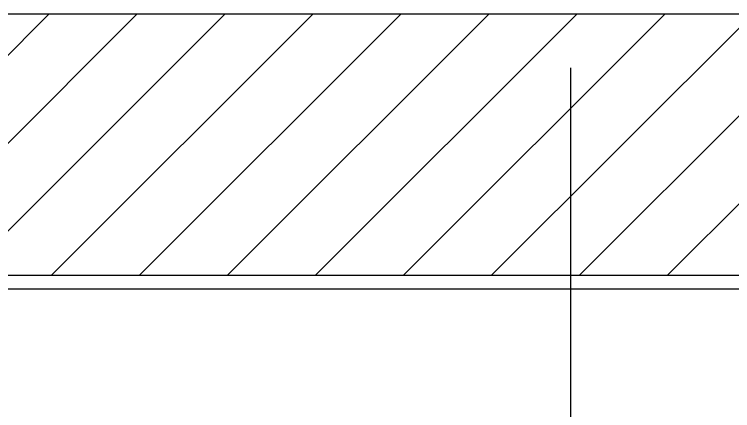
# Model space of a CAD drawing. Header units: millimetres. Extents: x 54215 to 67697, y 23496 to 56611.
# Drawn here: x 55645.4 to 55656.4, y 28501.84 to 28507.91 of the extents above; entities that cross this region are included whole.
import ezdxf

# ---------------------------------------------------------------- set-up
doc = ezdxf.new("R2010")
doc.units = ezdxf.units.MM

msp = doc.modelspace()

# ---------------------------------------------------------------- hatches: boundary and pattern name
at = {"true_color": 0x2776bb}
h = msp.add_hatch(dxfattribs=at)
h.set_pattern_fill('ANSI31', color=152, scale=0.3)
h.set_pattern_definition([(45, (51620.5892, 24081.1535), (-0.67351921, 0.67351921), [])])
h.paths.add_polyline_path([(55682.815, 28503.913), (55682.815, 28482.413), (55686.815, 28482.413), (55686.815, 28507.913), (55621.815, 28507.913), (55621.815, 28482.413), (55625.815, 28482.413), (55625.815, 28503.913)])

# ---------------------------------------------------------------- linework, layer by layer
at = {"color": 241, "lineweight": 15, "true_color": 0xf7abae}
msp.add_line((55614.173, 28507.913), (55695.173, 28507.913), dxfattribs=at)
at = {"color": 143, "true_color": 0x7aafdf}
msp.add_line((55653.915, 28507.092), (55653.915, 28499.123), dxfattribs=at)
at = {"color": 231, "lineweight": 15, "true_color": 0xff62c6}
msp.add_line((55614.173, 28503.913), (55695.173, 28503.913), dxfattribs=at)
msp.add_lwpolyline([(55614.173, 28507.913), (55695.173, 28507.913), (55695.173, 28503.913), (55614.173, 28503.913)], close=True, dxfattribs=at)
at = {"color": 152, "true_color": 0x2776bb}
for points in [[(55621.815, 28482.413), (55686.815, 28482.413), (55686.815, 28507.913), (55621.815, 28507.913)], [(55682.815, 28482.413), (55625.815, 28482.413), (55625.815, 28503.913), (55682.815, 28503.913)]]:
    msp.add_lwpolyline(points, close=True, dxfattribs=at)
at = {"color": 143, "true_color": 0x7aafdf}
msp.add_lwpolyline([(55630.415, 28503.707), (55677.415, 28503.707), (55677.415, 28489.707), (55630.415, 28489.707)], close=True, dxfattribs=at)

doc.saveas('drawing.dxf')
